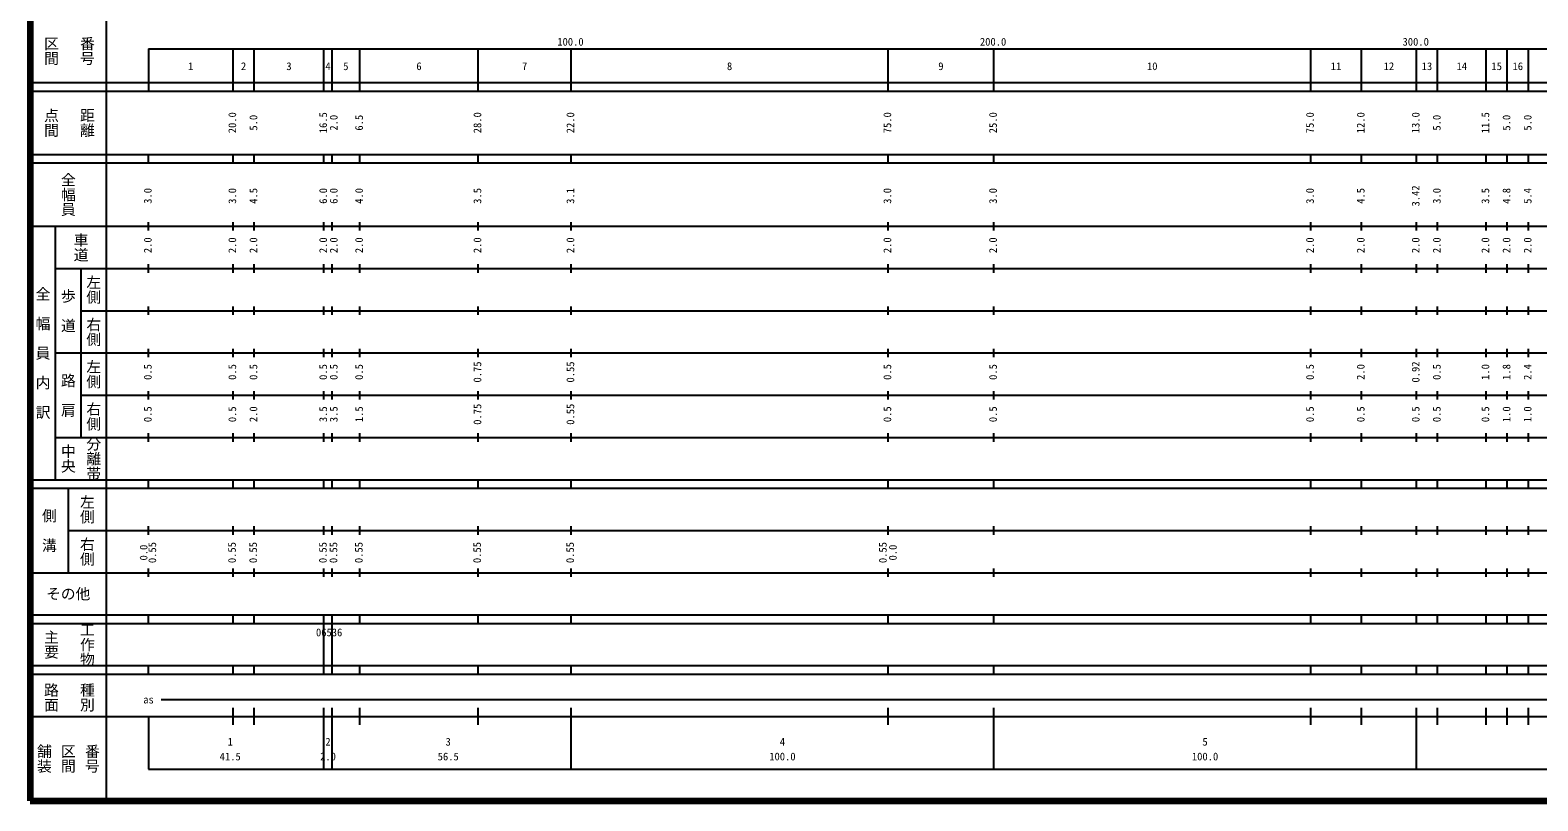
# Model space of a CAD drawing. Units: millimetres on the paper, enlarged 1000 times. Extents: x 40000 to 680000, y 20000 to 380000.
# Drawn here: x 40000 to 396744, y 20000 to 202409 of the extents above; entities that cross this region are included whole.
import ezdxf
from ezdxf.enums import TextEntityAlignment as Align

# ---------------------------------------------------------------- set-up
doc = ezdxf.new("R2010")
doc.units = ezdxf.units.MM
doc.header["$LTSCALE"] = 1000
doc.layers.add('M-TTL', color=2, linetype='Continuous', lineweight=140)
doc.layers.add('M-TTL-BAND', color=7, linetype='Continuous', lineweight=25)
doc.styles.add('@ＭＳ ゴシック', font='')
doc.styles.add('ＭＳ ゴシック', font='')
doc.styles.get('@ＭＳ ゴシック').set_extended_font_data('@MS Gothic')
doc.styles.get('ＭＳ ゴシック').set_extended_font_data('MS Gothic')

msp = doc.modelspace()

# ---------------------------------------------------------------- linework, layer by layer
at = {"layer": 'M-TTL'}
for p, q in [((40000, 380000), (40000, 20000)), ((40000, 20000), (680000, 20000))]:
    msp.add_line(p, q, dxfattribs=at)
at = {"layer": 'M-TTL-BAND'}
for p, q in [((58000, 370000), (58000, 20000)), ((68000, 198000), (579000, 198000)), ((68000, 198000), (68000, 188000)), ((88000, 188000), (88000, 198000)), ((93000, 188000), (93000, 198000)), ((109500, 188000), (109500, 198000)), ((111500, 188000), (111500, 198000)), ((118000, 188000), (118000, 198000)), ((146000, 188000), (146000, 198000)), ((168000, 188000), (168000, 198000)), ((243000, 188000), (243000, 198000)), ((268000, 188000), (268000, 198000)), ((343000, 188000), (343000, 198000)), ((355000, 188000), (355000, 198000)), ((368000, 188000), (368000, 198000)), ((373000, 188000), (373000, 198000)), ((384500, 188000), (384500, 198000)), ((389500, 188000), (389500, 198000)), ((394500, 188000), (394500, 198000)), ((40000, 190000), (579000, 190000)), ((40000, 188000), (579000, 188000)), ((40000, 173000), (579000, 173000)), ((68000, 171000), (68000, 173000)), ((88000, 171000), (88000, 173000)), ((93000, 171000), (93000, 173000)), ((109500, 171000), (109500, 173000)), ((111500, 171000), (111500, 173000)), ((118000, 171000), (118000, 173000)), ((146000, 171000), (146000, 173000)), ((168000, 171000), (168000, 173000)), ((243000, 171000), (243000, 173000)), ((268000, 171000), (268000, 173000)), ((343000, 171000), (343000, 173000)), ((355000, 171000), (355000, 173000)), ((368000, 171000), (368000, 173000)), ((373000, 171000), (373000, 173000)), ((384500, 171000), (384500, 173000)), ((389500, 171000), (389500, 173000)), ((394500, 171000), (394500, 173000)), ((40000, 171000), (579000, 171000)), ((68000, 155000), (68000, 157000)), ((88000, 155000), (88000, 157000)), ((93000, 155000), (93000, 157000)), ((109500, 155000), (109500, 157000)), ((111500, 155000), (111500, 157000)), ((118000, 155000), (118000, 157000)), ((146000, 155000), (146000, 157000)), ((168000, 155000), (168000, 157000)), ((243000, 155000), (243000, 157000)), ((268000, 155000), (268000, 157000)), ((343000, 155000), (343000, 157000)), ((355000, 155000), (355000, 157000)), ((368000, 155000), (368000, 157000)), ((373000, 155000), (373000, 157000)), ((384500, 155000), (384500, 157000)), ((389500, 155000), (389500, 157000)), ((394500, 155000), (394500, 157000)), ((40000, 156000), (579000, 156000)), ((46000, 96000), (46000, 156000)), ((68000, 145000), (68000, 147000)), ((88000, 145000), (88000, 147000)), ((93000, 145000), (93000, 147000)), ((109500, 145000), (109500, 147000)), ((111500, 145000), (111500, 147000)), ((118000, 145000), (118000, 147000)), ((146000, 145000), (146000, 147000)), ((168000, 145000), (168000, 147000)), ((243000, 145000), (243000, 147000)), ((268000, 145000), (268000, 147000)), ((343000, 145000), (343000, 147000)), ((355000, 145000), (355000, 147000)), ((368000, 145000), (368000, 147000)), ((373000, 145000), (373000, 147000)), ((384500, 145000), (384500, 147000)), ((389500, 145000), (389500, 147000)), ((394500, 145000), (394500, 147000)), ((46000, 146000), (579000, 146000)), ((52000, 146000), (52000, 106000)), ((52000, 136000), (579000, 136000)), ((68000, 135000), (68000, 137000)), ((88000, 135000), (88000, 137000)), ((93000, 135000), (93000, 137000)), ((109500, 135000), (109500, 137000)), ((111500, 135000), (111500, 137000)), ((118000, 135000), (118000, 137000)), ((146000, 135000), (146000, 137000)), ((168000, 135000), (168000, 137000)), ((243000, 135000), (243000, 137000)), ((268000, 135000), (268000, 137000)), ((343000, 135000), (343000, 137000)), ((355000, 135000), (355000, 137000)), ((368000, 135000), (368000, 137000)), ((373000, 135000), (373000, 137000)), ((384500, 135000), (384500, 137000)), ((389500, 135000), (389500, 137000)), ((394500, 135000), (394500, 137000)), ((46000, 126000), (579000, 126000)), ((68000, 125000), (68000, 127000)), ((88000, 125000), (88000, 127000)), ((93000, 125000), (93000, 127000)), ((109500, 125000), (109500, 127000)), ((111500, 125000), (111500, 127000)), ((118000, 125000), (118000, 127000)), ((146000, 125000), (146000, 127000)), ((168000, 125000), (168000, 127000)), ((243000, 125000), (243000, 127000)), ((268000, 125000), (268000, 127000)), ((343000, 125000), (343000, 127000)), ((355000, 125000), (355000, 127000)), ((368000, 125000), (368000, 127000)), ((373000, 125000), (373000, 127000)), ((384500, 125000), (384500, 127000)), ((389500, 125000), (389500, 127000)), ((394500, 125000), (394500, 127000)), ((52000, 116000), (579000, 116000)), ((68000, 115000), (68000, 117000)), ((88000, 115000), (88000, 117000)), ((93000, 115000), (93000, 117000)), ((109500, 115000), (109500, 117000)), ((111500, 115000), (111500, 117000)), ((118000, 115000), (118000, 117000)), ((146000, 115000), (146000, 117000)), ((168000, 115000), (168000, 117000)), ((243000, 115000), (243000, 117000)), ((268000, 115000), (268000, 117000)), ((343000, 115000), (343000, 117000)), ((355000, 115000), (355000, 117000)), ((368000, 115000), (368000, 117000)), ((373000, 115000), (373000, 117000)), ((384500, 115000), (384500, 117000)), ((389500, 115000), (389500, 117000)), ((394500, 115000), (394500, 117000)), ((46000, 106000), (579000, 106000)), ((68000, 105000), (68000, 107000)), ((88000, 105000), (88000, 107000)), ((93000, 105000), (93000, 107000)), ((109500, 105000), (109500, 107000)), ((111500, 105000), (111500, 107000)), ((118000, 105000), (118000, 107000)), ((146000, 105000), (146000, 107000)), ((168000, 105000), (168000, 107000)), ((243000, 105000), (243000, 107000)), ((268000, 105000), (268000, 107000)), ((343000, 105000), (343000, 107000)), ((355000, 105000), (355000, 107000)), ((368000, 105000), (368000, 107000)), ((373000, 105000), (373000, 107000)), ((384500, 105000), (384500, 107000)), ((389500, 105000), (389500, 107000)), ((394500, 105000), (394500, 107000)), ((40000, 96000), (579000, 96000)), ((40000, 94000), (579000, 94000)), ((49000, 94000), (49000, 74000)), ((68000, 94000), (68000, 96000)), ((88000, 94000), (88000, 96000)), ((93000, 94000), (93000, 96000)), ((109500, 94000), (109500, 96000)), ((111500, 94000), (111500, 96000)), ((118000, 94000), (118000, 96000)), ((146000, 94000), (146000, 96000)), ((168000, 94000), (168000, 96000)), ((243000, 94000), (243000, 96000)), ((268000, 94000), (268000, 96000)), ((343000, 94000), (343000, 96000)), ((355000, 94000), (355000, 96000)), ((368000, 94000), (368000, 96000)), ((373000, 94000), (373000, 96000)), ((384500, 94000), (384500, 96000)), ((389500, 94000), (389500, 96000)), ((394500, 94000), (394500, 96000)), ((49000, 84000), (579000, 84000)), ((68000, 83000), (68000, 85000)), ((88000, 83000), (88000, 85000)), ((93000, 83000), (93000, 85000)), ((109500, 83000), (109500, 85000)), ((111500, 83000), (111500, 85000)), ((118000, 83000), (118000, 85000)), ((146000, 83000), (146000, 85000)), ((168000, 83000), (168000, 85000)), ((243000, 83000), (243000, 85000)), ((268000, 83000), (268000, 85000)), ((343000, 83000), (343000, 85000)), ((355000, 83000), (355000, 85000)), ((368000, 83000), (368000, 85000)), ((373000, 83000), (373000, 85000)), ((384500, 83000), (384500, 85000)), ((389500, 83000), (389500, 85000)), ((394500, 83000), (394500, 85000)), ((68000, 73000), (68000, 75000)), ((88000, 73000), (88000, 75000)), ((93000, 73000), (93000, 75000)), ((109500, 73000), (109500, 75000)), ((111500, 73000), (111500, 75000)), ((118000, 73000), (118000, 75000)), ((146000, 73000), (146000, 75000)), ((168000, 73000), (168000, 75000)), ((243000, 73000), (243000, 75000)), ((268000, 73000), (268000, 75000)), ((343000, 73000), (343000, 75000)), ((355000, 73000), (355000, 75000)), ((368000, 73000), (368000, 75000)), ((373000, 73000), (373000, 75000)), ((384500, 73000), (384500, 75000)), ((389500, 73000), (389500, 75000)), ((394500, 73000), (394500, 75000)), ((40000, 74000), (579000, 74000)), ((40000, 64000), (579000, 64000)), ((40000, 62000), (579000, 62000)), ((68000, 62000), (68000, 64000)), ((88000, 62000), (88000, 64000)), ((93000, 62000), (93000, 64000)), ((109500, 62000), (109500, 64000)), ((109500, 52000), (109500, 62000)), ((111500, 62000), (111500, 64000)), ((111500, 52000), (111500, 62000)), ((118000, 62000), (118000, 64000)), ((146000, 62000), (146000, 64000)), ((168000, 62000), (168000, 64000)), ((243000, 62000), (243000, 64000)), ((268000, 62000), (268000, 64000)), ((343000, 62000), (343000, 64000)), ((355000, 62000), (355000, 64000)), ((368000, 62000), (368000, 64000)), ((373000, 62000), (373000, 64000)), ((384500, 62000), (384500, 64000)), ((389500, 62000), (389500, 64000)), ((394500, 62000), (394500, 64000)), ((40000, 52000), (579000, 52000)), ((40000, 50000), (579000, 50000)), ((68000, 50000), (68000, 52000)), ((88000, 50000), (88000, 52000)), ((93000, 50000), (93000, 52000)), ((109500, 50000), (109500, 52000)), ((111500, 50000), (111500, 52000)), ((118000, 50000), (118000, 52000)), ((146000, 50000), (146000, 52000)), ((168000, 50000), (168000, 52000)), ((243000, 50000), (243000, 52000)), ((268000, 50000), (268000, 52000)), ((343000, 50000), (343000, 52000)), ((355000, 50000), (355000, 52000)), ((368000, 50000), (368000, 52000)), ((373000, 50000), (373000, 52000)), ((384500, 50000), (384500, 52000)), ((389500, 50000), (389500, 52000)), ((394500, 50000), (394500, 52000)), ((71000, 44000), (565000, 44000)), ((40000, 40000), (579000, 40000)), ((68000, 40000), (68000, 27500)), ((88000, 38000), (88000, 42000)), ((93000, 38000), (93000, 42000)), ((109500, 38000), (109500, 42000)), ((111500, 38000), (111500, 42000)), ((118000, 38000), (118000, 42000)), ((146000, 38000), (146000, 42000)), ((168000, 27500), (168000, 42000)), ((243000, 38000), (243000, 42000)), ((268000, 27500), (268000, 42000)), ((343000, 38000), (343000, 42000)), ((355000, 38000), (355000, 42000)), ((368000, 27500), (368000, 42000)), ((373000, 38000), (373000, 42000)), ((384500, 38000), (384500, 42000)), ((389500, 38000), (389500, 42000)), ((394500, 38000), (394500, 42000)), ((109500, 27500), (109500, 38000)), ((111500, 27500), (111500, 38000)), ((68000, 27500), (579000, 27500))]:
    msp.add_line(p, q, dxfattribs=at)

# ---------------------------------------------------------------- texts
at = {"layer": 'M-TTL-BAND', "style": '@ＭＳ ゴシック'}
for s, p in [('区間', (45000, 197500)), ('番号', (53500, 197500)), ('点間', (45000, 180500)), ('距離', (53500, 180500)), ('全幅員', (49000, 163500)), ('車道', (52000, 151000)), ('左側', (55000, 141000)), ('全\u3000幅\u3000員\u3000内\u3000訳', (43000, 126000)), ('歩\u3000道', (49000, 136000)), ('右側', (55000, 131000)), ('左側', (55000, 121000)), ('路\u3000肩', (49000, 116000)), ('右側', (55000, 111000)), ('中央', (49000, 101000)), ('分離帯', (55000, 101000)), ('左側', (53500, 89000)), ('側\u3000溝', (44500, 84000)), ('右側', (53500, 79000)), ('工作物', (53500, 57000)), ('主要', (45000, 57000)), ('路面', (45000, 44500)), ('種別', (53500, 44500)), ('舗装', (43333, 30000)), ('区間', (49000, 30000)), ('番号', (54667, 30000))]:
    msp.add_text(s, height=2566, rotation=270, dxfattribs=at).set_placement(p, align=Align.MIDDLE_CENTER)
at = {"layer": 'M-TTL-BAND', "style": 'ＭＳ ゴシック'}
for s, p in [('100.0', (167844, 198195)), ('200.0', (267844, 198195)), ('300.0', (367844, 198195)), ('1', (78000, 192405)), ('2', (90500, 192405)), ('3', (101250, 192405)), ('4', (110477, 192405)), ('5', (114706, 192405)), ('6', (132000, 192405)), ('7', (157000, 192405)), ('8', (205500, 192405)), ('9', (255500, 192405)), ('10', (305500, 192405)), ('11', (349000, 192405)), ('12', (361500, 192405)), ('13', (370500, 192405)), ('14', (378750, 192405)), ('15', (387000, 192405)), ('16', (392000, 192405)), ('as', (68000, 42500)), ('1', (87338, 32523)), ('2', (110477, 32523)), ('3', (138920, 32523)), ('4', (218000, 32523)), ('5', (318000, 32523)), ('41.5', (87338, 29033)), ('2.0', (110477, 29033)), ('56.5', (138920, 29033)), ('100.0', (218000, 29033)), ('100.0', (318000, 29033))]:
    msp.add_text(s, height=1833, dxfattribs=at).set_placement(p, align=Align.BOTTOM_CENTER)
for s, p in [('20.0', (89290, 180500)), ('5.0', (94290, 180500)), ('16.5', (110790, 180500)), ('2.0', (113290, 180500)), ('6.5', (119290, 180500)), ('28.0', (147290, 180500)), ('22.0', (169290, 180500)), ('75.0', (244290, 180500)), ('25.0', (269290, 180500)), ('75.0', (344290, 180500)), ('12.0', (356290, 180500)), ('13.0', (369290, 180500)), ('5.0', (374290, 180500)), ('11.5', (385790, 180500)), ('5.0', (390790, 180500)), ('5.0', (395790, 180500)), ('3.0', (69290, 163174)), ('3.0', (89290, 163174)), ('4.5', (94290, 163174)), ('6.0', (110790, 163174)), ('6.0', (113290, 163174)), ('4.0', (119290, 163174)), ('3.5', (147290, 163174)), ('3.1', (169290, 163174)), ('3.0', (244290, 163174)), ('3.0', (269290, 163174)), ('3.0', (344290, 163174)), ('4.5', (356290, 163174)), ('3.42', (369290, 163174)), ('3.0', (374290, 163174)), ('3.5', (385790, 163174)), ('4.8', (390790, 163174)), ('5.4', (395790, 163174)), ('2.0', (69290, 151500)), ('2.0', (89290, 151500)), ('2.0', (94290, 151500)), ('2.0', (110790, 151500)), ('2.0', (113290, 151500)), ('2.0', (119290, 151500)), ('2.0', (147290, 151500)), ('2.0', (169290, 151500)), ('2.0', (244290, 151500)), ('2.0', (269290, 151500)), ('2.0', (344290, 151500)), ('2.0', (356290, 151500)), ('2.0', (369290, 151500)), ('2.0', (374290, 151500)), ('2.0', (385790, 151500)), ('2.0', (390790, 151500)), ('2.0', (395790, 151500)), ('0.5', (69290, 121500)), ('0.5', (89290, 121500)), ('0.5', (94290, 121500)), ('0.5', (110790, 121500)), ('0.5', (113290, 121500)), ('0.5', (119290, 121500)), ('0.75', (147290, 121500)), ('0.55', (169290, 121500)), ('0.5', (244290, 121500)), ('0.5', (269290, 121500)), ('0.5', (344290, 121500)), ('2.0', (356290, 121500)), ('0.92', (369290, 121500)), ('0.5', (374290, 121500)), ('1.0', (385790, 121500)), ('1.8', (390790, 121500)), ('2.4', (395790, 121500)), ('0.5', (69290, 111500)), ('0.5', (89290, 111500)), ('2.0', (94290, 111500)), ('3.5', (110790, 111500)), ('3.5', (113290, 111500)), ('1.5', (119290, 111500)), ('0.75', (147290, 111500)), ('0.55', (169290, 111500)), ('0.5', (244290, 111500)), ('0.5', (269290, 111500)), ('0.5', (344290, 111500)), ('0.5', (356290, 111500)), ('0.5', (369290, 111500)), ('0.5', (374290, 111500)), ('0.5', (385790, 111500)), ('1.0', (390790, 111500)), ('1.0', (395790, 111500)), ('0.0', (68305, 78764)), ('0.55', (70359, 78764)), ('0.55', (89217, 78764)), ('0.55', (94217, 78764)), ('0.55', (110717, 78764)), ('0.55', (113217, 78764)), ('0.55', (119217, 78764)), ('0.55', (147217, 78764)), ('0.55', (169217, 78764)), ('0.55', (243217, 78764)), ('0.0', (245587, 78764))]:
    msp.add_text(s, height=1833, rotation=90, dxfattribs=at).set_placement(p, align=Align.BOTTOM_CENTER)
msp.add_text('その他', height=2566, dxfattribs=at).set_placement((49000, 69000), align=Align.MIDDLE_CENTER)
msp.add_text('06536', height=1833, dxfattribs=at).set_placement((107625, 58405), align=Align.BOTTOM_LEFT)

doc.saveas('drawing.dxf')
